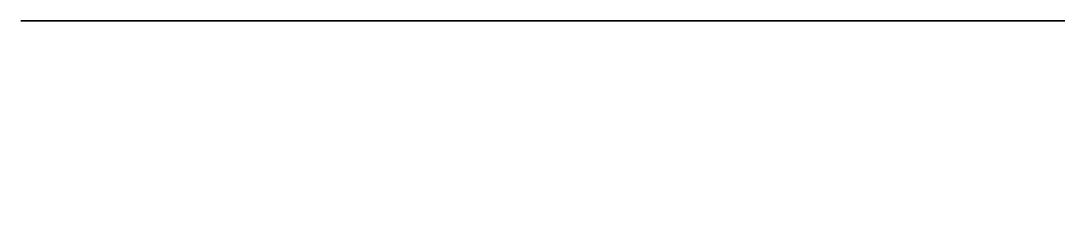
# Model space of a CAD drawing. Header units: millimetres. Extents: x -7 to 657, y -141 to 273.
# Drawn here: x 19 to 278.6, y 222.5 to 272.6 of the extents above; entities that cross this region are included whole.
import ezdxf

# ---------------------------------------------------------------- set-up
doc = ezdxf.new("R2010")
doc.units = ezdxf.units.MM
for name, color, linetype in [('Componentes', 230, 'Continuous'), ('Huecos con holguras', 44, 'Continuous'), ('Serigrafia trasera 3d', 113, 'Continuous'), ('Serigrafía trasera 2d', 60, 'Continuous'), ('Trasera 2d', 80, 'Continuous'), ('ventilador y fuente 2d', 223, 'Continuous')]:
    doc.layers.add(name, color=color, linetype=linetype)
doc.styles.add('Estilo1', font='ARIAL.TTF')

msp = doc.modelspace()

# ---------------------------------------------------------------- linework, layer by layer
at = {"layer": 'Componentes', "color": 7, "extrusion": (0, -1, -1.83697019872103e-16)}
for p, q in [((93.75142292261927, 272.5949218691756, 15.47499999999974), (102.0818304222797, 272.5949218691756, 15.47500000000019)), ((97.96864811381766, 272.5949218691756, 17.4500000000001), (97.96864811381766, 272.5949218691756, 13.50000000000006)), ((113.1534237426193, 272.5949218691756, 15.47499999999974), (121.4838312422797, 272.5949218691756, 15.47500000000019)), ((117.3706489338177, 272.5949218691756, 17.4500000000001), (117.3706489338177, 272.5949218691756, 13.50000000000006)), ((135.2188455738177, 272.5949218691756, 19.75), (151.5488455738177, 272.5949218691756, 19.75)), ((143.3838455738177, 272.5949218691756, 15.79999999999995), (143.3838455738177, 272.5949218691756, 23.69999999999993))]:
    msp.add_line(p, q, dxfattribs=at)
at = {"layer": 'Componentes', "color": 7, "extrusion": (0, -1, -1.83697019872103e-16), "elevation": -272.5949218691756}
for points in [[(94.5901023591162, 15.1789506122409), (94.25816811095939, 15.50659517690065, -0.2006031408363512), (94.11864811381776, 15.84035237995409), (94.11864811381776, 16.79995746764008, -0.414213562373095), (94.7686906461775, 17.45000000000005), (101.1686055814578, 17.45000000000005, -0.414213562373095), (101.8186481138176, 16.79995746764008), (101.8186481138176, 15.84035237995409, -0.2006031408363189), (101.6791281166759, 15.50659517690065), (101.3471938685191, 15.17895061224113, 0.2006031408366266), (101.2886481138178, 15.03889852121416), (101.2886481138178, 14.15004253235998, -0.414213562373095), (100.6386055814581, 13.50000000000001), (95.2986906461777, 13.50000000000001, -0.414213562373095), (94.64864811381796, 14.15004253235998), (94.6486481138175, 15.03889852121416, 0.2006031408366335)], [(113.9921031791162, 15.1789506122409), (113.6601689309594, 15.50659517690065, -0.2006031408363512), (113.5206489338178, 15.84035237995409), (113.5206489338178, 16.79995746764008, -0.414213562373095), (114.1706914661775, 17.45000000000005), (120.5706064014578, 17.45000000000005, -0.414213562373095), (121.2206489338176, 16.79995746764008), (121.2206489338176, 15.84035237995409, -0.2006031408363189), (121.081128936676, 15.50659517690065), (120.7491946885191, 15.17895061224113, 0.2006031408366266), (120.6906489338178, 15.03889852121416), (120.6906489338178, 14.15004253235998, -0.414213562373095), (120.0406064014581, 13.50000000000001), (114.7006914661777, 13.50000000000001, -0.414213562373095), (114.050648933818, 14.15004253235998), (114.0506489338175, 15.03889852121416, 0.2006031408366335)], [(129.3101904244431, 25.99999999999995), (157.4575007231932, 26.00000000000006, -0.414213562373095), (158.7838455738182, 24.67365514937507), (158.7838455738178, 14.82634485062494, -0.414213562373095), (157.4575007231928, 13.49999999999995), (129.3101904244431, 13.49999999999995, -0.414213562373095), (127.9838455738181, 14.82634485062494), (127.9838455738181, 24.67365514937496, -0.414213562373095)], [(143.3838455738177, 23.69999999999988), (149.7460598473062, 23.69999999999988, -0.4647052892215895), (151.4941318186137, 21.62783793602791), (150.7501743570737, 17.27467018627585, -0.3654624003323561), (149.0021023857661, 15.7999999999999), (143.3838455738177, 15.7999999999999), (137.7655887618693, 15.7999999999999, -0.3654624003323417), (136.0175167905617, 17.27467018627573), (135.2735593290217, 21.62783793602791, -0.4647052892216051), (137.0216313003292, 23.69999999999988)]]:
    msp.add_lwpolyline(points, format="xyb", close=True, dxfattribs=at)
msp.add_lwpolyline([(151.5488455738179, 13.50000000000006), (151.5488455738179, 11.17341612512423, -0.4142135623730974), (149.7754294486937, 9.399999999999928), (136.9922616989421, 9.400000000000041, -0.414213562373095), (135.218845573818, 11.17341612512434), (135.218845573818, 13.50000000000006)], format="xyb", dxfattribs=at)
for points in [[(159.6222488438179, 13.50000000000001), (159.6222488438179, 20.7), (163.8722488438179, 20.7), (168.1222488438179, 20.7), (168.1222488438179, 13.50000000000001)], [(168.9440488438179, 13.50000000000001), (168.9440488438179, 20.7), (173.1940488438179, 20.7), (177.4440488438179, 20.7), (177.4440488438179, 13.50000000000001)]]:
    msp.add_lwpolyline(points, close=True, dxfattribs=at)
for points in [[(161.366400601371, 17.50000000000001), (163.8722488438179, 17.50000000000001), (166.3780970862649, 17.50000000000001)], [(163.8722488438179, 14.99415175755303), (163.8722488438179, 17.50000000000001), (163.8722488438179, 20.00584824244698)], [(170.688200601371, 17.50000000000001), (173.1940488438179, 17.50000000000001), (175.6998970862649, 17.50000000000001)], [(173.1940488438179, 14.99415175755303), (173.1940488438179, 17.50000000000001), (173.1940488438179, 20.00584824244698)]]:
    msp.add_lwpolyline(points, dxfattribs=at)
at = {"layer": 'Componentes', "color": 7, "extrusion": (0, -1, -1.83697019872103e-16)}
for centre, radius in [((130.8888455738183, 19.74999999999984, -272.5949218691756), 1.42), ((155.878845573818, 19.74999999999972, -272.5949218691756), 1.42), ((163.8722488438179, 17.50000000000001, -272.5949218691756), 1.4), ((173.1940488438179, 17.50000000000001, -272.5949218691756), 1.4)]:
    msp.add_circle(centre, radius, dxfattribs=at)
at = {"layer": 'Huecos con holguras', "color": 7, "extrusion": (0, -1, -1.83697019872103e-16), "elevation": -272.5949218691756}
for points in [[(93.89662667244926, 14.82854156561513), (93.71440147533605, 15.00841181314076, -0.2006031408363712), (93.36662667244951, 15.84035237995415), (93.36662667244951, 16.79995746763996, -0.414213562373156), (94.7166692048093, 18.14999999999981), (101.1165841400896, 18.14999999999993, -0.4142135623731313), (102.4666266724494, 16.79995746763979), (102.4666266724494, 15.84035237995398, -0.200603140836294), (102.1188518695631, 15.00841181314105), (101.9366266724497, 14.82854156561531), (101.9366266724497, 14.15004253235987, -0.414213562373156), (100.5865841400899, 12.79999999999996), (95.2466692048095, 12.79999999999985, -0.4142135623731313), (93.89662667244971, 14.15004253235998)], [(113.3506489338175, 14.82854156561525), (113.1684237367043, 15.00841181314088, -0.2006031408363712), (112.8206489338177, 15.84035237995426), (112.8206489338177, 16.79995746764008, -0.414213562373156), (114.1706914661775, 18.14999999999993), (120.5706064014578, 18.15000000000004, -0.4142135623731313), (121.9206489338176, 16.79995746763991), (121.9206489338176, 15.84035237995409, -0.200603140836294), (121.5728741309313, 15.00841181314116), (121.3906489338179, 14.82854156561542), (121.3906489338179, 14.15004253235998, -0.414213562373156), (120.0406064014581, 12.80000000000008), (114.7006914661777, 12.79999999999996, -0.4142135623731313), (113.3506489338179, 14.1500425323601)], [(143.3838455738177, 25.44999999999988), (149.7460598473062, 25.44999999999988, -0.4647052892215867), (153.2191223081271, 21.33303662821441), (152.475164846587, 16.97986887846221, -0.365462400332355), (149.0021023857661, 14.0499999999999), (143.3838455738177, 14.0499999999999), (137.7655887618693, 14.0499999999999, -0.365462400332343), (134.2925263010484, 16.97986887846223), (133.5485688395083, 21.33303662821428, -0.464705289221605), (137.0216313003292, 25.44999999999988)]]:
    msp.add_lwpolyline(points, format="xyb", close=True, dxfattribs=at)
at = {"layer": 'Huecos con holguras', "color": 7, "extrusion": (0, -1, -1.83697019872103e-16)}
for centre, radius in [((130.8888455738183, 19.74999999999984, -272.5949218691756), 2), ((155.878845573818, 19.74999999999972, -272.5949218691756), 2), ((163.8722488438179, 17.50000000000001, -272.5949218691756), 0.75), ((173.1940488438179, 17.50000000000001, -272.5949218691756), 2.25)]:
    msp.add_circle(centre, radius, dxfattribs=at)
at = {"layer": 'Trasera 2d', "color": 7, "extrusion": (0, -1, -1.83697019872103e-16), "elevation": -272.5949218691756}
msp.add_lwpolyline([(463.6000000000002, -5.00748747796363e-14), (463.6000000000001, 43.64999999999995), (19.00000000000005, 43.64999999999995), (19.00000000000005, -5.00748747796363e-14)], close=True, dxfattribs=at)
at = {"layer": 'Trasera 2d', "color": 7, "extrusion": (0, -1, 0)}
for centre, radius in [((94.4619166949041, 37.09999999999995, -272.5949218691753), 2.75), ((94.4619166949041, 37.09999999999995, -272.5949218691753), 1.75), ((94.46191669490405, 37.09999999999995, -272.5949218691753), 1.25), ((195.950648113818, 37.09999999999997, -272.5949218691753), 2.75), ((195.950648113818, 37.09999999999997, -272.5949218691753), 1.75), ((195.950648113818, 37.09999999999997, -272.5949218691753), 1.25)]:
    msp.add_circle(centre, radius, dxfattribs=at)
at = {"layer": 'ventilador y fuente 2d', "color": 7, "extrusion": (0, -1, -1.83697019872103e-16)}
for points, elevation in [([(28.9282155603527, 22.59999999999991), (77.99561782945548, 22.59999999999991)], -272.5949218691753), ([(53.46191669490406, 43.77933998492744), (53.46191669490406, 1.420660015072368)], -272.5949218691753), ([(212.4169469792665, 22.59999999999989), (261.4843492483693, 22.59999999999989)], -272.5949218691754), ([(236.9506481138179, 43.77933998492742), (236.9506481138179, 1.420660015072347)], -272.5949218691754)]:
    msp.add_lwpolyline(points, dxfattribs=dict(at, elevation=elevation))
at = {"layer": 'ventilador y fuente 2d', "color": 7, "extrusion": (0, -1, 0)}
for points, elevation in [([(33.46191669490406, 6.60000000000003), (33.46191669490406, 38.59999999999995, -0.4142135623730951), (37.46191669490409, 42.59999999999998), (69.46191669490403, 42.59999999999994, -0.4142135623730953), (73.46191669490409, 38.59999999999989), (73.46191669490398, 6.60000000000008, -0.4142135623730935), (69.46191669490392, 2.600000000000065), (37.46191669490409, 2.600000000000001, -0.4142135623730958)], -272.5949218691752), ([(216.9506481138179, 6.600000000000009), (216.9506481138179, 38.59999999999993, -0.4142135623730951), (220.9506481138179, 42.59999999999996), (252.9506481138179, 42.59999999999992, -0.4142135623730953), (256.9506481138179, 38.59999999999987), (256.9506481138178, 6.600000000000058, -0.4142135623730935), (252.9506481138177, 2.600000000000044), (220.9506481138179, 2.59999999999998, -0.4142135623730958)], -272.5949218691753)]:
    msp.add_lwpolyline(points, format="xyb", close=True, dxfattribs=dict(at, elevation=elevation))
at = {"layer": 'ventilador y fuente 2d', "color": 7, "extrusion": (0, -1, -1.83697019872103e-16)}
for centre in [(37.46191669490403, 38.5999999999999, -272.5949218691753), (69.46191669490406, 38.59999999999989, -272.5949218691753), (220.9506481138179, 38.59999999999988, -272.5949218691754), (252.9506481138179, 38.59999999999987, -272.5949218691754)]:
    msp.add_circle(centre, 2.15, dxfattribs=at)
at = {"layer": 'ventilador y fuente 2d', "color": 7, "extrusion": (0, -1, 1.83697019872103e-16)}
for centre in [(37.46191669490403, 6.600000000000023, -272.5949218691753), (69.46191669490406, 6.600000000000037, -272.5949218691753), (220.9506481138179, 6.600000000000001, -272.5949218691754), (252.9506481138179, 6.600000000000016, -272.5949218691754)]:
    msp.add_circle(centre, 2.15, dxfattribs=at)
at = {"layer": 'ventilador y fuente 2d', "color": 7, "extrusion": (0, -1, 0)}
for centre in [(53.46191669490406, 22.59999999999996, -272.5949218691753), (236.9506481138179, 22.59999999999994, -272.5949218691754)]:
    msp.add_circle(centre, 18, dxfattribs=at)

# ---------------------------------------------------------------- texts
at = {"layer": 'Serigrafia trasera 3d', "color": 7, "extrusion": (1.224646799147353e-16, 1, -4.286263797015736e-16), "char_height": 2, "text_direction": (-1, 1.224646799147353e-16, 0), "style": 'Estilo1'}
for s, insert, width, attachment_point in [('ARM Test', (104.1335972934879, 222.4820746800001, 10.38515813661166), 15.45564657116824, 1), ('FPGA Test', (124.2593208365628, 222.4820746800001, 10.38515813661166), 15.45564657116824, 1), ('RS232 Management', (142.6003828900606, 222.4820746800001, 10.38515813661166), 15.45564657116824, 2), ('Flash ', (163.2369122953737, 222.4820746800001, 13.2654070104864), 9.386074369858534, 2), ('Generic', (174.0103939672976, 222.4820746800001, 13.2654070104864), 15.45564657116824, 2)]:
    msp.add_mtext(s, dxfattribs=dict(at, insert=insert, width=width, attachment_point=attachment_point))
at = {"layer": 'Serigrafía trasera 2d', "color": 7, "extrusion": (1.224646799147353e-16, 1, -4.286263797015736e-16), "char_height": 2, "text_direction": (-1, 1.224646799147353e-16, 0), "style": 'Estilo1'}
for s, insert, width, attachment_point in [('ARM Test', (104.1335972934879, 272.5949218691756, 10.38515813661166), 15.45564657116824, 1), ('FPGA Test', (124.2593208365628, 272.5949218691756, 10.38515813661166), 15.45564657116824, 1), ('RS232 Management', (142.6003828900606, 272.5949218691756, 10.38515813661166), 15.45564657116824, 2), ('Flash', (163.2369122953737, 272.5949218691756, 13.2654070104864), 9.386074369858534, 2), ('Generic', (174.0103939672976, 272.5949218691756, 13.2654070104864), 15.45564657116824, 2)]:
    msp.add_mtext(s, dxfattribs=dict(at, insert=insert, width=width, attachment_point=attachment_point))

doc.saveas('drawing.dxf')
